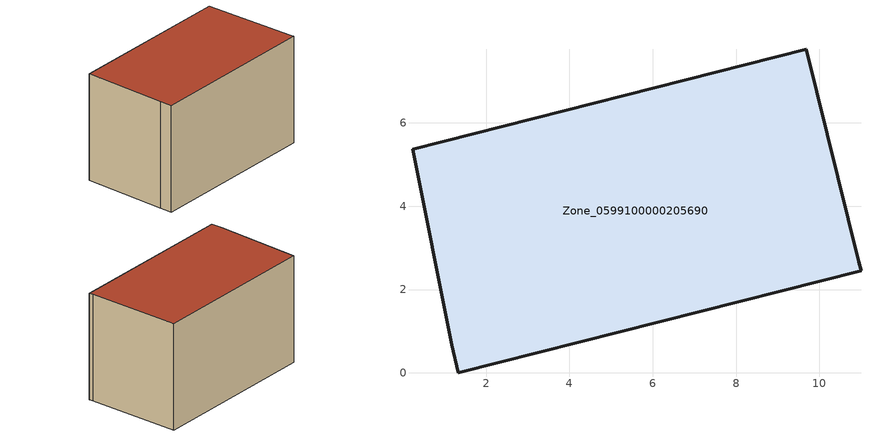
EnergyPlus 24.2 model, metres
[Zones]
Zone_0599100000205690
 floor ground (C_G): 1.33,0 1.18,0.67 0.23,5.37 9.68,7.77 10.94,2.66 11,2.46 z0
 wall outside (C_F): 9.68,7.77 0.23,5.37 1.18,0.67 1.33,0 11,2.46 10.94,2.66 9.68,7.77 z0:6.02
 roof outside (C_R): 1.18,0.67 1.33,0 11,2.46 10.94,2.66 9.68,7.77 0.23,5.37 z6.02
[BUILDING]
Pand.0599100000205690: North Axis=0; Terrain=City; Loads Convergence Tolerance Value=0.04; Temperature Convergence Tolerance Value=0.4; Solar Distribution=FullExterior; Maximum Number of Warmup Days=25; Minimum Number of Warmup Days=1
[Site:Location]
Rotterdam.The.Hague.AP_ZH_NLD Design_Conditions: Latitude=51.96; Longitude=4.45; Time Zone=1; Elevation=-4.5
[SITE:GROUNDTEMPERATURE:BUILDINGSURFACE]
18, 18, 18, 18, 18, 18, 18, 18, 18, 18, 18, 18
[MATERIAL] Thermal Absorptance=0.9; Solar Absorptance=0.7; Visible Absorptance=0.7
Name | Roughness | Thickness | Conductivity | Density | Specific Heat
G.TI.1975-1991 | MediumSmooth | 0.15 | 0.288461 | 540 | 1210
F.TI.1975-1991 | Rough | 0.3 | 0.230769 | 1920 | 840
R.TI.1975-1991 | MediumRough | 0.2 | 0.153846 | 1500 | 1000
[CONSTRUCTION]
C_G: G.TI.1975-1991
C_F: F.TI.1975-1991
C_R: R.TI.1975-1991
[ZONE]
Zone_0599100000205690: Type=1; Multiplier=1; Ceiling Height=Autocalculate; Volume=Autocalculate; Floor Area=autocalculate; Part of Total Floor Area=Yes
[ZONEINFILTRATION:DESIGNFLOWRATE]
Infil_Zone_0599100000205690: Zone or ZoneList or Space or SpaceList=Zone_0599100000205690; Schedule=AlwaysOn; Design Flow Rate Calculation Method=Flow/Area; Flow Rate per Floor Area=0.003; Constant Term Coefficient=1; Temperature Term Coefficient=0; Velocity Term Coefficient=0; Velocity Squared Term Coefficient=0
[HVACTEMPLATE:ZONE:IDEALLOADSAIRSYSTEM]
Zone_0599100000205690: Maximum Heating Supply Air Temperature=50; Minimum Cooling Supply Air Temperature=13; Maximum Heating Supply Air Humidity Ratio=0.0156; Minimum Cooling Supply Air Humidity Ratio=0.0077; Heating Limit=NoLimit; Cooling Limit=NoLimit; Dehumidification Control Type=ConstantSensibleHeatRatio; Cooling Sensible Heat Ratio=0.7; Dehumidification Setpoint=60; Humidification Control Type=None; Humidification Setpoint=30; Outdoor Air Method=None; Outdoor Air Flow Rate per Person=0.00944; Outdoor Air Flow Rate per Zone Floor Area=0; Outdoor Air Flow Rate per Zone=0; Demand Controlled Ventilation Type=None; Outdoor Air Economizer Type=NoEconomizer; Heat Recovery Type=None; Sensible Heat Recovery Effectiveness=0.7; Latent Heat Recovery Effectiveness=0.65
[ZONECONTROL:THERMOSTAT]
ThermostatControl_Zone_0599100000205690: Zone or ZoneList=Zone_0599100000205690; Control Type Schedule=DualSetpointControlType; Control 1=Thermostat_Zone_0599100000205690; Temperature Difference Between Cutout And Setpoint=0
[THERMOSTATSETPOINT:DUALSETPOINT]
Thermostat_Zone_0599100000205690: Heating Setpoint Temperature Schedule=HeatingSetpoint_Zone_0599100000205690; Cooling Setpoint Temperature Schedule=CoolingSetpoint_Zone_0599100000205690
[SCHEDULE:COMPACT]
HeatingSetpoint_Zone_0599100000205690: Through: 12/31, For: AllDays, Until: 24:00, 21
CoolingSetpoint_Zone_0599100000205690: Through: 12/31, For: AllDays, Until: 24:00, 24
DualSetpointControlType: Through: 12/31, For: AllDays, Until: 24:00, 4
AlwaysOn: Through: 12/31, For: AllDays, Until: 24:00, 1
